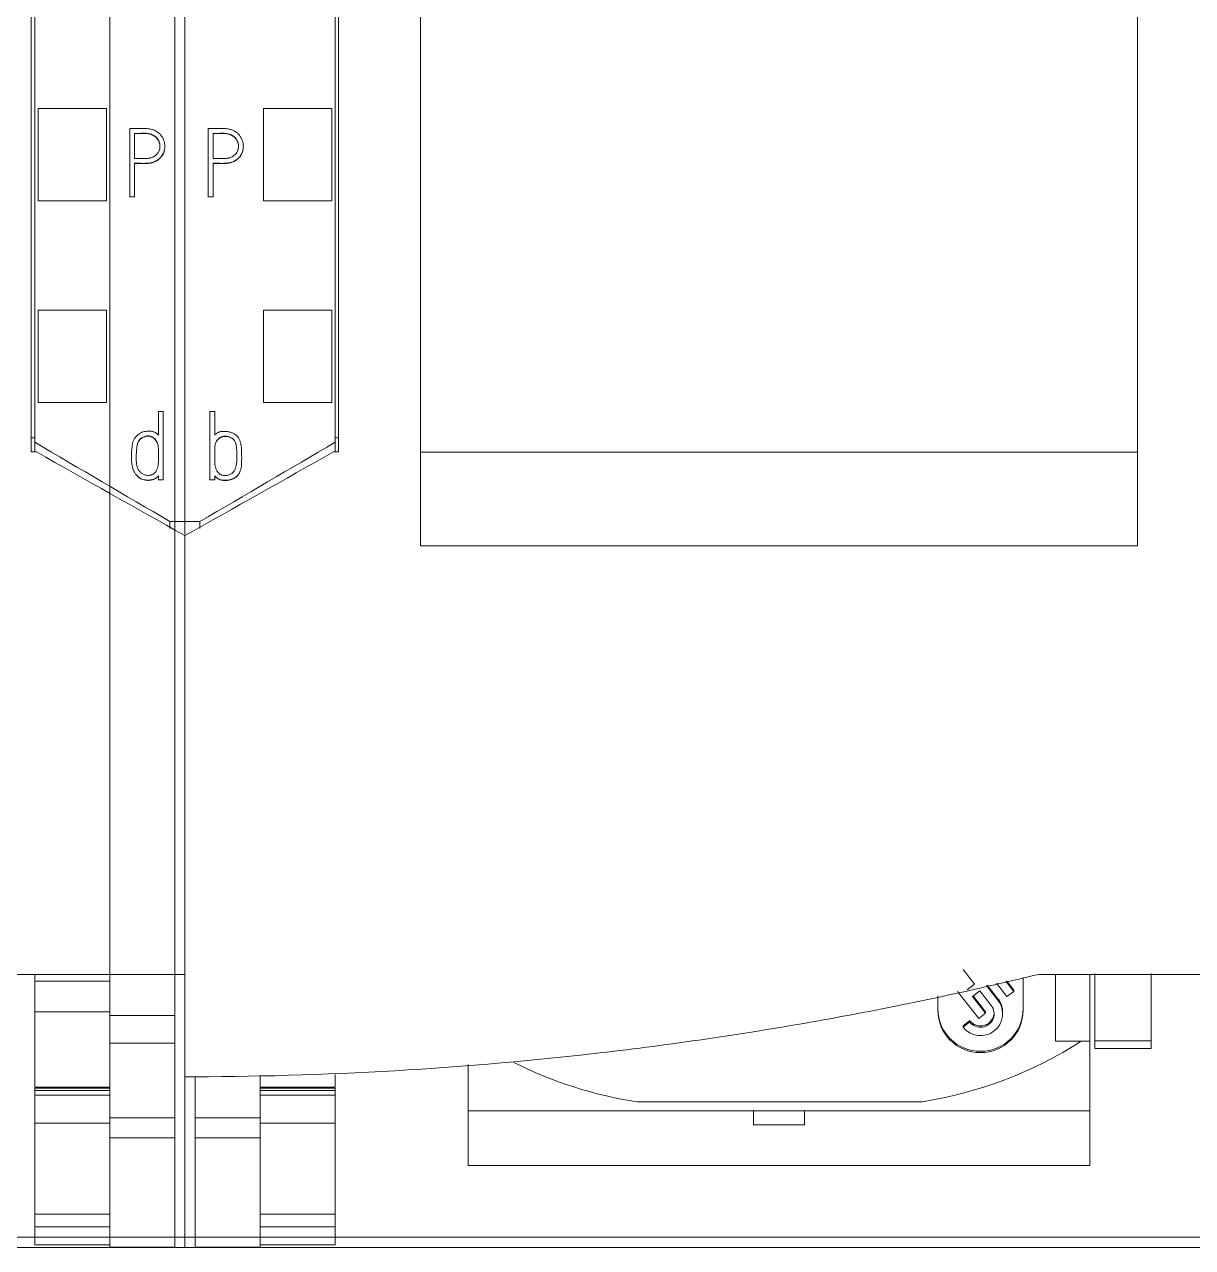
# Model space of a CAD drawing. Header units: millimetres. Extents: x 1359 to 3577, y 1336 to 3557.
# Drawn here: x 2641.27 to 2675.48, y 2906.56 to 2942.38 of the extents above; entities that cross this region are included whole.
import ezdxf

# ---------------------------------------------------------------- set-up
doc = ezdxf.new("R2010")
doc.units = ezdxf.units.MM
doc.layers.add('000-PI-Oprema', color=30, linetype='Continuous', lineweight=5)
doc.layers.add('002-PI-Kabelska kanalica', color=150, linetype='Continuous')

msp = doc.modelspace()

# ---------------------------------------------------------------- linework, layer by layer
at = {"layer": '000-PI-Oprema', "color": 0, "linetype": 'ByBlock', "lineweight": 0}
for p, q in [((2645.971, 3041.237), (2645.971, 2927.819)), ((2645.971, 3041.237), (2645.971, 2927.819)), ((2641.571, 2930.141), (2641.571, 3038.956)), ((2650.371, 3038.956), (2650.371, 2930.141)), ((2643.771, 2974.306), (2643.771, 2910.351)), ((2645.671, 2974.306), (2645.671, 2910.351)), ((2641.671, 2937.211), (2641.671, 2939.912)), ((2641.671, 2939.912), (2643.671, 2939.912)), ((2643.671, 2937.211), (2643.671, 2939.912)), ((2648.271, 2937.211), (2648.271, 2939.912)), ((2650.271, 2939.912), (2648.271, 2939.912)), ((2650.271, 2937.211), (2650.271, 2939.912)), ((2644.356, 2939.329), (2644.356, 2937.327)), ((2644.497, 2938.451), (2644.497, 2939.187)), ((2646.656, 2939.329), (2646.656, 2937.327)), ((2646.797, 2938.451), (2646.797, 2939.187)), ((2645.382, 2938.8), (2645.382, 2938.807)), ((2647.682, 2938.8), (2647.682, 2938.807)), ((2644.497, 2937.327), (2644.497, 2938.31)), ((2646.797, 2937.327), (2646.797, 2938.31)), ((2644.356, 2937.327), (2644.497, 2937.327)), ((2644.356, 2937.327), (2644.356, 2937.321)), ((2644.497, 2937.327), (2644.497, 2937.321)), ((2646.656, 2937.327), (2646.797, 2937.327)), ((2646.656, 2937.327), (2646.656, 2937.321)), ((2646.797, 2937.327), (2646.797, 2937.321)), ((2641.671, 2937.206), (2641.671, 2937.211)), ((2641.671, 2937.211), (2643.671, 2937.211)), ((2641.671, 2937.206), (2643.671, 2937.206)), ((2643.671, 2937.206), (2643.671, 2937.211)), ((2648.271, 2937.206), (2648.271, 2937.211)), ((2650.271, 2937.211), (2648.271, 2937.211)), ((2650.271, 2937.206), (2648.271, 2937.206)), ((2650.271, 2937.206), (2650.271, 2937.211)), ((2641.671, 2931.309), (2641.671, 2934.01)), ((2641.671, 2934.01), (2643.671, 2934.01)), ((2643.671, 2931.309), (2643.671, 2934.01)), ((2648.271, 2931.309), (2648.271, 2934.01)), ((2650.271, 2934.01), (2648.271, 2934.01)), ((2650.271, 2931.309), (2650.271, 2934.01)), ((2641.671, 2931.306), (2641.671, 2931.309)), ((2641.671, 2931.309), (2643.671, 2931.309)), ((2641.671, 2931.306), (2643.671, 2931.306)), ((2643.671, 2931.306), (2643.671, 2931.309)), ((2648.271, 2931.306), (2648.271, 2931.309)), ((2650.271, 2931.309), (2648.271, 2931.309)), ((2650.271, 2931.306), (2648.271, 2931.306)), ((2650.271, 2931.306), (2650.271, 2931.309)), ((2645.193, 2931.042), (2645.193, 2930.35)), ((2645.335, 2931.042), (2645.193, 2931.042)), ((2645.335, 2929.042), (2645.335, 2931.042)), ((2646.704, 2929.042), (2646.704, 2931.042)), ((2646.704, 2931.042), (2646.843, 2931.042)), ((2646.843, 2931.042), (2646.843, 2930.348)), ((2641.471, 2930.27), (2641.571, 2930.27)), ((2641.571, 2929.856), (2641.571, 2930.141)), ((2650.471, 2930.27), (2650.371, 2930.27)), ((2650.371, 2930.141), (2650.371, 2929.856)), ((2641.471, 2929.856), (2641.621, 2929.856)), ((2644.403, 2929.719), (2644.403, 2929.709)), ((2650.321, 2929.856), (2650.471, 2929.856)), ((2673.871, 2929.852), (2652.871, 2929.852)), ((2647.633, 2929.667), (2647.633, 2929.673)), ((2645.193, 2929.161), (2645.193, 2929.042)), ((2645.193, 2929.042), (2645.335, 2929.042)), ((2646.843, 2929.042), (2646.704, 2929.042)), ((2646.843, 2929.161), (2646.843, 2929.042)), ((2645.531, 2927.819), (2645.531, 2927.616)), ((2645.971, 2927.819), (2645.531, 2927.819)), ((2645.971, 2927.819), (2645.971, 2927.442)), ((2645.971, 2927.819), (2645.971, 2927.449)), ((2646.411, 2927.819), (2645.971, 2927.819)), ((2646.411, 2927.616), (2646.411, 2927.819)), ((2673.871, 2927.106), (2652.871, 2927.106)), ((2668.76, 2914.697), (2669.096, 2914.27)), ((2636.171, 2914.556), (2645.971, 2914.556)), ((2641.571, 2914.356), (2641.571, 2914.556)), ((2641.571, 2913.458), (2641.571, 2914.356)), ((2641.571, 2914.356), (2643.771, 2914.356)), ((2643.771, 2913.355), (2643.771, 2914.556)), ((2645.671, 2913.355), (2645.671, 2914.556)), ((2645.971, 2914.476), (2645.971, 2906.556)), ((2670.244, 2914.059), (2670.013, 2914.353)), ((2670.244, 2914.098), (2670.039, 2914.358)), ((2670.521, 2913.505), (2670.521, 2914.461)), ((2670.971, 2914.556), (2680.771, 2914.556)), ((2671.471, 2914.556), (2671.471, 2912.596)), ((2672.471, 2912.596), (2672.471, 2914.556)), ((2668.602, 2914.053), (2669.222, 2913.267)), ((2669.096, 2914.27), (2668.88, 2914.103)), ((2669.034, 2913.908), (2669.25, 2914.075)), ((2669.25, 2914.075), (2669.586, 2913.649)), ((2669.783, 2913.801), (2669.447, 2914.228)), ((2669.783, 2913.84), (2669.466, 2914.242)), ((2669.741, 2914.295), (2670.047, 2913.906)), ((2670.047, 2913.906), (2670.244, 2914.059)), ((2670.244, 2914.098), (2670.244, 2914.059)), ((2668.021, 2913.93), (2668.021, 2913.505)), ((2669.419, 2913.419), (2669.034, 2913.908)), ((2669.419, 2913.459), (2669.053, 2913.923)), ((2669.783, 2913.84), (2669.783, 2913.801)), ((2641.571, 2911.257), (2641.571, 2913.458)), ((2641.571, 2913.458), (2643.771, 2913.458)), ((2643.771, 2912.539), (2643.771, 2913.355)), ((2643.771, 2913.355), (2645.671, 2913.355)), ((2645.671, 2912.539), (2645.671, 2913.355)), ((2669.222, 2913.267), (2669.419, 2913.419)), ((2669.419, 2913.459), (2669.419, 2913.419)), ((2669.92, 2913.405), (2669.92, 2913.444)), ((2668.957, 2913.201), (2668.76, 2913.048)), ((2668.957, 2913.162), (2668.76, 2913.009)), ((2668.76, 2913.048), (2668.76, 2913.009)), ((2668.957, 2913.201), (2668.957, 2913.162)), ((2643.771, 2912.539), (2645.671, 2912.539)), ((2671.471, 2912.596), (2671.471, 2912.596)), ((2671.471, 2912.596), (2672.22, 2912.596)), ((2671.471, 2912.596), (2672.471, 2912.596)), ((2672.22, 2912.596), (2672.471, 2912.596)), ((2672.471, 2910.556), (2672.471, 2912.596)), ((2672.471, 2912.596), (2672.471, 2912.596)), ((2672.621, 2912.389), (2672.621, 2912.607)), ((2672.621, 2912.607), (2674.271, 2912.607)), ((2674.271, 2912.389), (2674.271, 2912.607)), ((2672.621, 2912.389), (2674.271, 2912.389)), ((2654.271, 2910.556), (2654.271, 2911.921)), ((2646.272, 2911.557), (2645.971, 2911.557)), ((2645.971, 2911.475), (2645.971, 2906.556)), ((2646.271, 2911.545), (2646.271, 2910.351)), ((2648.171, 2911.605), (2648.171, 2910.351)), ((2650.371, 2911.257), (2650.371, 2911.622)), ((2641.571, 2911.257), (2643.771, 2911.257)), ((2641.571, 2911.221), (2641.571, 2911.228)), ((2643.771, 2911.228), (2641.571, 2911.228)), ((2641.571, 2911.156), (2641.571, 2911.221)), ((2641.571, 2911.221), (2643.771, 2911.221)), ((2641.571, 2911.156), (2641.571, 2911.019)), ((2641.571, 2911.156), (2643.771, 2911.156)), ((2648.171, 2911.257), (2650.371, 2911.257)), ((2650.371, 2911.228), (2648.171, 2911.228)), ((2650.371, 2911.221), (2648.171, 2911.221)), ((2650.371, 2911.156), (2648.171, 2911.156)), ((2650.371, 2911.221), (2650.371, 2911.228)), ((2650.371, 2911.156), (2650.371, 2911.221)), ((2650.371, 2911.156), (2650.371, 2911.019)), ((2641.571, 2911.019), (2641.571, 2910.195)), ((2641.571, 2911.019), (2643.771, 2911.019)), ((2650.371, 2911.019), (2648.171, 2911.019)), ((2650.371, 2911.019), (2650.371, 2910.195)), ((2659.215, 2910.824), (2667.57, 2910.824)), ((2654.271, 2908.956), (2654.271, 2910.556)), ((2654.271, 2910.556), (2672.471, 2910.556)), ((2662.621, 2910.556), (2662.621, 2910.152)), ((2664.121, 2910.556), (2664.121, 2910.152)), ((2672.471, 2908.956), (2672.471, 2910.556)), ((2641.571, 2910.195), (2641.571, 2907.53)), ((2641.571, 2910.195), (2643.771, 2910.195)), ((2643.771, 2909.765), (2643.771, 2910.351)), ((2643.771, 2910.351), (2645.671, 2910.351)), ((2645.671, 2909.765), (2645.671, 2910.351)), ((2646.271, 2909.765), (2646.271, 2910.351)), ((2648.171, 2910.351), (2646.271, 2910.351)), ((2648.171, 2909.765), (2648.171, 2910.351)), ((2650.371, 2910.195), (2648.171, 2910.195)), ((2650.371, 2910.195), (2650.371, 2907.53)), ((2662.621, 2910.152), (2664.121, 2910.152)), ((2643.771, 2909.765), (2645.671, 2909.765)), ((2648.171, 2909.765), (2646.271, 2909.765)), ((2654.271, 2908.956), (2672.471, 2908.956)), ((2641.571, 2907.53), (2641.571, 2907.163)), ((2641.571, 2907.53), (2643.771, 2907.53)), ((2650.371, 2907.53), (2648.171, 2907.53)), ((2650.371, 2907.53), (2650.371, 2907.163)), ((2641.571, 2907.163), (2641.571, 2906.632)), ((2641.571, 2907.163), (2643.771, 2907.163)), ((2643.771, 2907.163), (2643.771, 2906.632)), ((2648.171, 2907.163), (2648.171, 2906.632)), ((2650.371, 2907.163), (2648.171, 2907.163)), ((2650.371, 2907.163), (2650.371, 2906.632)), ((2641.571, 2906.556), (2610.312, 2906.556)), ((2641.571, 2906.632), (2641.571, 2906.632)), ((2641.571, 2906.632), (2643.771, 2906.632)), ((2641.571, 2906.632), (2643.771, 2906.632)), ((2643.771, 2906.568), (2645.671, 2906.568)), ((2643.771, 2906.568), (2645.671, 2906.568)), ((2645.971, 2906.556), (2644.372, 2906.556)), ((2676.371, 2906.556), (2645.112, 2906.556)), ((2647.913, 2906.556), (2645.971, 2906.556)), ((2646.271, 2906.568), (2648.171, 2906.568)), ((2648.171, 2906.568), (2646.271, 2906.568)), ((2648.171, 2906.632), (2650.371, 2906.632)), ((2650.371, 2906.632), (2648.171, 2906.632)), ((2650.371, 2906.632), (2650.371, 2906.632))]:
    msp.add_line(p, q, dxfattribs=at)
for centre, major_axis, start_param, end_param in [((2669.271, 2913.405), (0.649, 0), 3.804818, 6.94641), ((2669.271, 2913.405), (-0.399, 0), 0.663225, 3.804818), ((2669.271, 2913.444), (0.649, 0), 6.283142, 6.94641), ((2669.271, 2913.544), (1.25, 0), 3.141593, 6.283185), ((2669.271, 2913.505), (1.25, 0), 3.141593, 6.283185), ((2669.271, 2913.444), (-0.399, 0), 0.663225, 3.092069), ((2665.633, 2922.701), (12.135, 0), 4.872685, 5.28613), ((2661.038, 2922.56), (11.977, 0), 4.241192, 4.559632)]:
    msp.add_ellipse(centre, major_axis=major_axis, ratio=0.991445, start_param=start_param, end_param=end_param, dxfattribs=at)
for points, knots in [([(2641.471, 2929.856), (2641.471, 2933.196), (2641.471, 2941.161), (2641.471, 2953.801), (2641.471, 2969.287), (2641.471, 2983.582), (2641.471, 2997.792), (2641.471, 3012.358), (2641.471, 3026.528), (2641.471, 3036.098), (2641.471, 3039.142)], [0, 0, 0, 0, 0.091483, 0.21812, 0.346206, 0.515858, 0.610111, 0.736264, 0.916066, 1, 1, 1, 1]), ([(2650.471, 3039.142), (2650.471, 3036.098), (2650.471, 3026.528), (2650.471, 3012.358), (2650.471, 2997.792), (2650.471, 2983.582), (2650.471, 2969.287), (2650.471, 2953.801), (2650.471, 2941.161), (2650.471, 2933.196), (2650.471, 2929.856)], [0, 0, 0, 0, 0.083934, 0.263736, 0.389889, 0.484142, 0.653794, 0.78188, 0.908517, 1, 1, 1, 1]), ([(2652.871, 3036.077), (2652.871, 3034.053), (2652.871, 3025.504), (2652.871, 3012.358), (2652.871, 2997.792), (2652.871, 2983.582), (2652.871, 2969.287), (2652.871, 2953.801), (2652.871, 2941.043), (2652.871, 2932.161), (2652.871, 2927.904), (2652.871, 2927.106)], [0, 0, 0, 0, 0.055935, 0.236292, 0.362833, 0.457376, 0.627551, 0.756032, 0.883059, 0.978086, 1, 1, 1, 1]), ([(2673.871, 3036.077), (2673.871, 3034.053), (2673.871, 3025.504), (2673.871, 3012.358), (2673.871, 2997.792), (2673.871, 2983.582), (2673.871, 2969.287), (2673.871, 2953.801), (2673.871, 2941.043), (2673.871, 2932.161), (2673.871, 2927.904), (2673.871, 2927.106)], [0, 0, 0, 0, 0.055935, 0.236292, 0.362833, 0.457376, 0.627551, 0.756032, 0.883059, 0.978086, 1, 1, 1, 1]), ([(2644.497, 2938.31), (2644.549, 2938.31), (2644.6, 2938.31), (2644.704, 2938.309), (2644.755, 2938.308), (2644.833, 2938.31), (2644.859, 2938.311), (2644.897, 2938.315), (2644.91, 2938.316), (2644.936, 2938.319), (2644.949, 2938.321), (2644.987, 2938.328), (2645.012, 2938.334), (2645.061, 2938.35), (2645.085, 2938.36), (2645.12, 2938.377), (2645.132, 2938.384), (2645.154, 2938.397), (2645.165, 2938.404), (2645.196, 2938.426), (2645.216, 2938.442), (2645.245, 2938.469), (2645.254, 2938.478), (2645.271, 2938.498), (2645.279, 2938.508), (2645.303, 2938.538), (2645.316, 2938.56), (2645.334, 2938.594), (2645.34, 2938.606), (2645.35, 2938.63), (2645.354, 2938.642), (2645.366, 2938.679), (2645.372, 2938.705), (2645.378, 2938.743), (2645.38, 2938.756), (2645.381, 2938.782), (2645.382, 2938.795), (2645.382, 2938.834), (2645.38, 2938.859), (2645.374, 2938.898), (2645.372, 2938.91), (2645.366, 2938.936), (2645.362, 2938.948), (2645.351, 2938.986), (2645.341, 2939.01), (2645.325, 2939.044), (2645.319, 2939.056), (2645.306, 2939.078), (2645.299, 2939.089), (2645.276, 2939.121), (2645.26, 2939.141), (2645.224, 2939.179), (2645.205, 2939.196), (2645.174, 2939.22), (2645.164, 2939.227), (2645.142, 2939.242), (2645.131, 2939.248), (2645.097, 2939.267), (2645.074, 2939.278), (2645.037, 2939.291), (2645.025, 2939.295), (2645, 2939.302), (2644.987, 2939.306), (2644.924, 2939.32), (2644.873, 2939.326), (2644.796, 2939.33), (2644.77, 2939.33), (2644.718, 2939.331), (2644.666, 2939.33), (2644.615, 2939.329), (2644.563, 2939.328), (2644.485, 2939.328), (2644.407, 2939.329), (2644.356, 2939.329)], [0, 0, 0, 0, 0.0625, 0.0625, 0.125, 0.125, 0.15625, 0.15625, 0.171875, 0.171875, 0.1875, 0.1875, 0.21875, 0.21875, 0.25, 0.25, 0.265625, 0.265625, 0.28125, 0.28125, 0.3125, 0.3125, 0.328125, 0.328125, 0.34375, 0.34375, 0.375, 0.375, 0.390625, 0.390625, 0.40625, 0.40625, 0.4375, 0.4375, 0.453125, 0.453125, 0.46875, 0.46875, 0.5, 0.5, 0.515625, 0.515625, 0.53125, 0.53125, 0.5625, 0.5625, 0.578125, 0.578125, 0.59375, 0.59375, 0.625, 0.625, 0.65625, 0.65625, 0.671875, 0.671875, 0.6875, 0.6875, 0.71875, 0.71875, 0.734375, 0.734375, 0.75, 0.75, 0.8125, 0.8125, 0.84375, 0.84375, 0.875, 0.90625, 0.90625, 0.9375, 1, 1, 1, 1]), ([(2644.497, 2939.187), (2644.536, 2939.188), (2644.574, 2939.187), (2644.633, 2939.187), (2644.652, 2939.187), (2644.691, 2939.188), (2644.71, 2939.188), (2644.768, 2939.19), (2644.807, 2939.19), (2644.865, 2939.186), (2644.884, 2939.184), (2644.922, 2939.178), (2644.942, 2939.173), (2644.97, 2939.165), (2644.98, 2939.162), (2644.998, 2939.155), (2645.008, 2939.151), (2645.035, 2939.138), (2645.052, 2939.129), (2645.077, 2939.113), (2645.085, 2939.107), (2645.101, 2939.095), (2645.109, 2939.089), (2645.131, 2939.069), (2645.145, 2939.055), (2645.164, 2939.032), (2645.17, 2939.024), (2645.181, 2939.008), (2645.187, 2938.999), (2645.202, 2938.973), (2645.21, 2938.955), (2645.22, 2938.928), (2645.223, 2938.918), (2645.229, 2938.899), (2645.231, 2938.889), (2645.237, 2938.86), (2645.239, 2938.84), (2645.241, 2938.81), (2645.241, 2938.801), (2645.24, 2938.781), (2645.239, 2938.771), (2645.235, 2938.741), (2645.231, 2938.722), (2645.222, 2938.693), (2645.218, 2938.684), (2645.211, 2938.666), (2645.206, 2938.657), (2645.192, 2938.63), (2645.182, 2938.613), (2645.163, 2938.59), (2645.157, 2938.582), (2645.143, 2938.568), (2645.136, 2938.561), (2645.114, 2938.541), (2645.098, 2938.529), (2645.073, 2938.513), (2645.064, 2938.508), (2645.046, 2938.499), (2645.037, 2938.494), (2645.01, 2938.482), (2644.991, 2938.476), (2644.962, 2938.468), (2644.953, 2938.466), (2644.933, 2938.462), (2644.923, 2938.46), (2644.894, 2938.456), (2644.874, 2938.454), (2644.834, 2938.452), (2644.814, 2938.451), (2644.775, 2938.451), (2644.735, 2938.451), (2644.695, 2938.451), (2644.656, 2938.451), (2644.636, 2938.451), (2644.576, 2938.452), (2644.537, 2938.451), (2644.497, 2938.451)], [0, 0, 0, 0, 0.0625, 0.0625, 0.09375, 0.09375, 0.125, 0.125, 0.1875, 0.1875, 0.21875, 0.21875, 0.25, 0.25, 0.265625, 0.265625, 0.28125, 0.28125, 0.3125, 0.3125, 0.328125, 0.328125, 0.34375, 0.34375, 0.375, 0.375, 0.390625, 0.390625, 0.40625, 0.40625, 0.4375, 0.4375, 0.453125, 0.453125, 0.46875, 0.46875, 0.5, 0.5, 0.515625, 0.515625, 0.53125, 0.53125, 0.5625, 0.5625, 0.578125, 0.578125, 0.59375, 0.59375, 0.625, 0.625, 0.640625, 0.640625, 0.65625, 0.65625, 0.6875, 0.6875, 0.703125, 0.703125, 0.71875, 0.71875, 0.75, 0.75, 0.765625, 0.765625, 0.78125, 0.78125, 0.8125, 0.8125, 0.84375, 0.84375, 0.875, 0.90625, 0.90625, 0.9375, 0.9375, 1, 1, 1, 1]), ([(2645.24, 2938.801), (2645.24, 2938.804), (2645.24, 2938.807), (2645.24, 2938.82), (2645.239, 2938.83), (2645.237, 2938.849), (2645.236, 2938.859), (2645.23, 2938.888), (2645.225, 2938.907), (2645.215, 2938.936), (2645.211, 2938.945), (2645.203, 2938.963), (2645.19, 2938.989), (2645.174, 2939.014), (2645.155, 2939.037), (2645.148, 2939.045), (2645.135, 2939.059), (2645.128, 2939.066), (2645.105, 2939.086), (2645.09, 2939.098), (2645.065, 2939.114), (2645.056, 2939.12), (2645.039, 2939.129), (2645.03, 2939.134), (2645.003, 2939.147), (2644.985, 2939.154), (2644.947, 2939.166), (2644.928, 2939.17), (2644.889, 2939.177), (2644.869, 2939.18), (2644.81, 2939.184), (2644.771, 2939.183), (2644.712, 2939.182), (2644.693, 2939.181), (2644.654, 2939.181), (2644.634, 2939.181), (2644.575, 2939.181), (2644.536, 2939.181), (2644.497, 2939.181)], [0, 0, 0, 0, 0.009533, 0.009533, 0.040485, 0.040485, 0.071437, 0.071437, 0.133342, 0.133342, 0.164294, 0.164294, 0.195246, 0.25715, 0.25715, 0.288102, 0.288102, 0.319054, 0.319054, 0.380958, 0.380958, 0.41191, 0.41191, 0.442862, 0.442862, 0.504767, 0.504767, 0.566671, 0.566671, 0.628575, 0.628575, 0.752383, 0.752383, 0.814287, 0.814287, 0.876192, 0.876192, 1, 1, 1, 1]), ([(2646.797, 2938.31), (2646.849, 2938.31), (2646.9, 2938.31), (2647.004, 2938.309), (2647.055, 2938.308), (2647.133, 2938.31), (2647.159, 2938.311), (2647.197, 2938.315), (2647.21, 2938.316), (2647.236, 2938.319), (2647.249, 2938.321), (2647.287, 2938.328), (2647.312, 2938.334), (2647.361, 2938.35), (2647.385, 2938.36), (2647.42, 2938.377), (2647.432, 2938.384), (2647.454, 2938.397), (2647.465, 2938.404), (2647.496, 2938.426), (2647.516, 2938.442), (2647.545, 2938.469), (2647.554, 2938.478), (2647.571, 2938.498), (2647.579, 2938.508), (2647.603, 2938.538), (2647.616, 2938.56), (2647.634, 2938.594), (2647.64, 2938.606), (2647.65, 2938.63), (2647.654, 2938.642), (2647.666, 2938.679), (2647.672, 2938.705), (2647.678, 2938.743), (2647.68, 2938.756), (2647.681, 2938.782), (2647.682, 2938.795), (2647.682, 2938.834), (2647.68, 2938.859), (2647.674, 2938.898), (2647.672, 2938.91), (2647.666, 2938.936), (2647.662, 2938.948), (2647.651, 2938.986), (2647.641, 2939.01), (2647.625, 2939.044), (2647.619, 2939.056), (2647.606, 2939.078), (2647.599, 2939.089), (2647.576, 2939.121), (2647.56, 2939.141), (2647.524, 2939.179), (2647.505, 2939.196), (2647.474, 2939.22), (2647.464, 2939.227), (2647.442, 2939.242), (2647.431, 2939.248), (2647.397, 2939.267), (2647.374, 2939.278), (2647.337, 2939.291), (2647.325, 2939.295), (2647.3, 2939.302), (2647.287, 2939.306), (2647.224, 2939.32), (2647.173, 2939.326), (2647.096, 2939.33), (2647.07, 2939.33), (2647.018, 2939.331), (2646.966, 2939.33), (2646.915, 2939.329), (2646.863, 2939.328), (2646.785, 2939.328), (2646.707, 2939.329), (2646.656, 2939.329)], [0, 0, 0, 0, 0.0625, 0.0625, 0.125, 0.125, 0.15625, 0.15625, 0.171875, 0.171875, 0.1875, 0.1875, 0.21875, 0.21875, 0.25, 0.25, 0.265625, 0.265625, 0.28125, 0.28125, 0.3125, 0.3125, 0.328125, 0.328125, 0.34375, 0.34375, 0.375, 0.375, 0.390625, 0.390625, 0.40625, 0.40625, 0.4375, 0.4375, 0.453125, 0.453125, 0.46875, 0.46875, 0.5, 0.5, 0.515625, 0.515625, 0.53125, 0.53125, 0.5625, 0.5625, 0.578125, 0.578125, 0.59375, 0.59375, 0.625, 0.625, 0.65625, 0.65625, 0.671875, 0.671875, 0.6875, 0.6875, 0.71875, 0.71875, 0.734375, 0.734375, 0.75, 0.75, 0.8125, 0.8125, 0.84375, 0.84375, 0.875, 0.90625, 0.90625, 0.9375, 1, 1, 1, 1]), ([(2646.797, 2939.187), (2646.836, 2939.188), (2646.874, 2939.187), (2646.933, 2939.187), (2646.952, 2939.187), (2646.991, 2939.188), (2647.01, 2939.188), (2647.068, 2939.19), (2647.107, 2939.19), (2647.165, 2939.186), (2647.184, 2939.184), (2647.222, 2939.178), (2647.242, 2939.173), (2647.27, 2939.165), (2647.28, 2939.162), (2647.298, 2939.155), (2647.308, 2939.151), (2647.335, 2939.138), (2647.352, 2939.129), (2647.377, 2939.113), (2647.385, 2939.107), (2647.401, 2939.095), (2647.409, 2939.089), (2647.431, 2939.069), (2647.445, 2939.055), (2647.464, 2939.032), (2647.47, 2939.024), (2647.481, 2939.008), (2647.487, 2938.999), (2647.502, 2938.973), (2647.51, 2938.955), (2647.52, 2938.928), (2647.523, 2938.918), (2647.529, 2938.899), (2647.531, 2938.889), (2647.537, 2938.86), (2647.539, 2938.84), (2647.541, 2938.81), (2647.541, 2938.801), (2647.54, 2938.781), (2647.539, 2938.771), (2647.535, 2938.741), (2647.531, 2938.722), (2647.522, 2938.693), (2647.518, 2938.684), (2647.511, 2938.666), (2647.506, 2938.657), (2647.492, 2938.63), (2647.482, 2938.613), (2647.463, 2938.59), (2647.457, 2938.582), (2647.443, 2938.568), (2647.436, 2938.561), (2647.414, 2938.541), (2647.398, 2938.529), (2647.373, 2938.513), (2647.364, 2938.508), (2647.346, 2938.499), (2647.337, 2938.494), (2647.31, 2938.482), (2647.291, 2938.476), (2647.262, 2938.468), (2647.253, 2938.466), (2647.233, 2938.462), (2647.223, 2938.46), (2647.194, 2938.456), (2647.174, 2938.454), (2647.134, 2938.452), (2647.114, 2938.451), (2647.075, 2938.451), (2647.035, 2938.451), (2646.995, 2938.451), (2646.956, 2938.451), (2646.936, 2938.451), (2646.876, 2938.452), (2646.837, 2938.451), (2646.797, 2938.451)], [0, 0, 0, 0, 0.0625, 0.0625, 0.09375, 0.09375, 0.125, 0.125, 0.1875, 0.1875, 0.21875, 0.21875, 0.25, 0.25, 0.265625, 0.265625, 0.28125, 0.28125, 0.3125, 0.3125, 0.328125, 0.328125, 0.34375, 0.34375, 0.375, 0.375, 0.390625, 0.390625, 0.40625, 0.40625, 0.4375, 0.4375, 0.453125, 0.453125, 0.46875, 0.46875, 0.5, 0.5, 0.515625, 0.515625, 0.53125, 0.53125, 0.5625, 0.5625, 0.578125, 0.578125, 0.59375, 0.59375, 0.625, 0.625, 0.640625, 0.640625, 0.65625, 0.65625, 0.6875, 0.6875, 0.703125, 0.703125, 0.71875, 0.71875, 0.75, 0.75, 0.765625, 0.765625, 0.78125, 0.78125, 0.8125, 0.8125, 0.84375, 0.84375, 0.875, 0.90625, 0.90625, 0.9375, 0.9375, 1, 1, 1, 1]), ([(2647.54, 2938.801), (2647.54, 2938.804), (2647.54, 2938.807), (2647.54, 2938.82), (2647.539, 2938.83), (2647.537, 2938.849), (2647.536, 2938.859), (2647.53, 2938.888), (2647.525, 2938.907), (2647.515, 2938.936), (2647.511, 2938.945), (2647.503, 2938.963), (2647.49, 2938.989), (2647.474, 2939.014), (2647.455, 2939.037), (2647.448, 2939.045), (2647.435, 2939.059), (2647.428, 2939.066), (2647.405, 2939.086), (2647.39, 2939.098), (2647.365, 2939.114), (2647.356, 2939.12), (2647.339, 2939.129), (2647.33, 2939.134), (2647.303, 2939.147), (2647.285, 2939.154), (2647.247, 2939.166), (2647.228, 2939.17), (2647.189, 2939.177), (2647.169, 2939.18), (2647.11, 2939.184), (2647.071, 2939.183), (2647.012, 2939.182), (2646.993, 2939.181), (2646.954, 2939.181), (2646.934, 2939.181), (2646.875, 2939.181), (2646.836, 2939.181), (2646.797, 2939.181)], [0, 0, 0, 0, 0.009533, 0.009533, 0.040485, 0.040485, 0.071437, 0.071437, 0.133342, 0.133342, 0.164294, 0.164294, 0.195246, 0.25715, 0.25715, 0.288102, 0.288102, 0.319054, 0.319054, 0.380958, 0.380958, 0.41191, 0.41191, 0.442862, 0.442862, 0.504767, 0.504767, 0.566671, 0.566671, 0.628575, 0.628575, 0.752383, 0.752383, 0.814287, 0.814287, 0.876192, 0.876192, 1, 1, 1, 1]), ([(2645.382, 2938.801), (2645.382, 2938.776), (2645.38, 2938.751), (2645.374, 2938.713), (2645.372, 2938.7), (2645.366, 2938.675), (2645.363, 2938.662), (2645.351, 2938.625), (2645.341, 2938.601), (2645.317, 2938.556), (2645.304, 2938.534), (2645.28, 2938.502), (2645.272, 2938.492), (2645.255, 2938.473), (2645.246, 2938.464), (2645.218, 2938.437), (2645.198, 2938.42), (2645.165, 2938.398), (2645.154, 2938.391), (2645.132, 2938.378), (2645.121, 2938.372), (2645.086, 2938.354), (2645.062, 2938.344), (2645.025, 2938.332), (2645.013, 2938.329), (2644.987, 2938.322), (2644.975, 2938.32), (2644.911, 2938.308), (2644.86, 2938.305), (2644.756, 2938.302), (2644.704, 2938.303), (2644.601, 2938.304), (2644.549, 2938.304), (2644.497, 2938.304)], [0, 0, 0, 0, 0.065202, 0.065202, 0.098588, 0.098588, 0.131973, 0.131973, 0.198745, 0.198745, 0.265516, 0.265516, 0.298902, 0.298902, 0.332287, 0.332287, 0.399059, 0.399059, 0.432444, 0.432444, 0.46583, 0.46583, 0.532601, 0.532601, 0.565987, 0.565987, 0.599372, 0.599372, 0.732915, 0.732915, 0.866457, 0.866457, 1, 1, 1, 1]), ([(2647.682, 2938.801), (2647.682, 2938.776), (2647.68, 2938.751), (2647.674, 2938.713), (2647.672, 2938.7), (2647.666, 2938.675), (2647.663, 2938.662), (2647.651, 2938.625), (2647.641, 2938.601), (2647.617, 2938.556), (2647.604, 2938.534), (2647.58, 2938.502), (2647.572, 2938.492), (2647.555, 2938.473), (2647.546, 2938.464), (2647.518, 2938.437), (2647.498, 2938.42), (2647.465, 2938.398), (2647.454, 2938.391), (2647.432, 2938.378), (2647.421, 2938.372), (2647.386, 2938.354), (2647.362, 2938.344), (2647.325, 2938.332), (2647.313, 2938.329), (2647.287, 2938.322), (2647.275, 2938.32), (2647.211, 2938.308), (2647.16, 2938.305), (2647.056, 2938.302), (2647.004, 2938.303), (2646.901, 2938.304), (2646.849, 2938.304), (2646.797, 2938.304)], [0, 0, 0, 0, 0.065202, 0.065202, 0.098588, 0.098588, 0.131973, 0.131973, 0.198745, 0.198745, 0.265516, 0.265516, 0.298902, 0.298902, 0.332287, 0.332287, 0.399059, 0.399059, 0.432444, 0.432444, 0.46583, 0.46583, 0.532601, 0.532601, 0.565987, 0.565987, 0.599372, 0.599372, 0.732915, 0.732915, 0.866457, 0.866457, 1, 1, 1, 1]), ([(2645.193, 2930.35), (2645.175, 2930.371), (2645.155, 2930.391), (2645.127, 2930.411), (2645.122, 2930.415), (2645.11, 2930.422), (2645.104, 2930.426), (2645.085, 2930.435), (2645.072, 2930.44), (2645.046, 2930.448), (2645.032, 2930.452), (2645.005, 2930.457), (2644.991, 2930.459), (2644.964, 2930.463), (2644.95, 2930.465), (2644.923, 2930.467), (2644.909, 2930.467), (2644.868, 2930.467), (2644.841, 2930.464), (2644.799, 2930.457), (2644.786, 2930.454), (2644.759, 2930.447), (2644.746, 2930.443), (2644.72, 2930.434), (2644.707, 2930.429), (2644.682, 2930.418), (2644.669, 2930.411), (2644.645, 2930.397), (2644.633, 2930.39), (2644.611, 2930.374), (2644.589, 2930.357), (2644.569, 2930.338), (2644.549, 2930.318), (2644.54, 2930.308), (2644.522, 2930.286), (2644.514, 2930.275), (2644.498, 2930.252), (2644.491, 2930.24), (2644.477, 2930.216), (2644.471, 2930.204), (2644.46, 2930.178), (2644.454, 2930.165), (2644.441, 2930.126), (2644.435, 2930.099), (2644.429, 2930.058), (2644.427, 2930.045), (2644.424, 2930.017), (2644.422, 2930.004), (2644.42, 2929.976), (2644.418, 2929.963), (2644.415, 2929.936), (2644.413, 2929.922), (2644.41, 2929.895), (2644.409, 2929.881), (2644.407, 2929.854), (2644.406, 2929.84), (2644.404, 2929.812), (2644.404, 2929.799), (2644.403, 2929.771), (2644.403, 2929.757), (2644.403, 2929.716), (2644.403, 2929.689), (2644.404, 2929.634), (2644.406, 2929.607), (2644.411, 2929.552), (2644.414, 2929.525), (2644.423, 2929.471), (2644.429, 2929.444), (2644.449, 2929.363), (2644.467, 2929.311), (2644.507, 2929.238), (2644.521, 2929.215), (2644.555, 2929.172), (2644.574, 2929.152), (2644.605, 2929.125), (2644.616, 2929.116), (2644.639, 2929.1), (2644.651, 2929.093), (2644.675, 2929.08), (2644.687, 2929.074), (2644.712, 2929.063), (2644.725, 2929.058), (2644.765, 2929.045), (2644.792, 2929.04), (2644.846, 2929.032), (2644.874, 2929.031), (2644.916, 2929.031), (2644.929, 2929.032), (2644.957, 2929.034), (2644.97, 2929.036), (2644.997, 2929.042), (2645.011, 2929.045), (2645.037, 2929.052), (2645.051, 2929.056), (2645.076, 2929.066), (2645.089, 2929.072), (2645.112, 2929.086), (2645.124, 2929.094), (2645.145, 2929.111), (2645.156, 2929.121), (2645.175, 2929.14), (2645.184, 2929.151), (2645.193, 2929.161)], [0, 0, 0, 0, 0.03125, 0.03125, 0.039062, 0.039062, 0.046875, 0.046875, 0.0625, 0.0625, 0.078125, 0.078125, 0.09375, 0.09375, 0.109375, 0.109375, 0.125, 0.125, 0.15625, 0.15625, 0.171875, 0.171875, 0.1875, 0.1875, 0.203125, 0.203125, 0.21875, 0.21875, 0.234375, 0.234375, 0.25, 0.265625, 0.265625, 0.28125, 0.28125, 0.296875, 0.296875, 0.3125, 0.3125, 0.328125, 0.328125, 0.34375, 0.34375, 0.375, 0.375, 0.390625, 0.390625, 0.40625, 0.40625, 0.421875, 0.421875, 0.4375, 0.4375, 0.453125, 0.453125, 0.46875, 0.46875, 0.484375, 0.484375, 0.5, 0.5, 0.53125, 0.53125, 0.5625, 0.5625, 0.59375, 0.59375, 0.625, 0.625, 0.6875, 0.6875, 0.71875, 0.71875, 0.75, 0.75, 0.765625, 0.765625, 0.78125, 0.78125, 0.796875, 0.796875, 0.8125, 0.8125, 0.84375, 0.84375, 0.875, 0.875, 0.890625, 0.890625, 0.90625, 0.90625, 0.921875, 0.921875, 0.9375, 0.9375, 0.953125, 0.953125, 0.96875, 0.96875, 0.984375, 0.984375, 1, 1, 1, 1]), ([(2646.843, 2930.348), (2646.862, 2930.368), (2646.882, 2930.387), (2646.916, 2930.411), (2646.928, 2930.418), (2646.947, 2930.428), (2646.953, 2930.431), (2646.966, 2930.436), (2646.973, 2930.439), (2647.006, 2930.449), (2647.033, 2930.454), (2647.075, 2930.458), (2647.089, 2930.458), (2647.117, 2930.459), (2647.13, 2930.459), (2647.172, 2930.458), (2647.2, 2930.456), (2647.241, 2930.45), (2647.255, 2930.448), (2647.282, 2930.442), (2647.296, 2930.439), (2647.336, 2930.427), (2647.362, 2930.417), (2647.399, 2930.398), (2647.411, 2930.391), (2647.435, 2930.376), (2647.446, 2930.367), (2647.479, 2930.342), (2647.499, 2930.322), (2647.525, 2930.289), (2647.533, 2930.278), (2647.548, 2930.254), (2647.561, 2930.23), (2647.573, 2930.204), (2647.583, 2930.178), (2647.588, 2930.165), (2647.601, 2930.125), (2647.608, 2930.098), (2647.618, 2930.044), (2647.622, 2930.016), (2647.627, 2929.96), (2647.629, 2929.933), (2647.631, 2929.877), (2647.631, 2929.849), (2647.632, 2929.793), (2647.632, 2929.765), (2647.633, 2929.681), (2647.633, 2929.625), (2647.631, 2929.541), (2647.63, 2929.514), (2647.626, 2929.458), (2647.623, 2929.43), (2647.616, 2929.389), (2647.613, 2929.375), (2647.606, 2929.348), (2647.602, 2929.334), (2647.589, 2929.294), (2647.578, 2929.268), (2647.558, 2929.231), (2647.551, 2929.219), (2647.535, 2929.196), (2647.526, 2929.185), (2647.499, 2929.153), (2647.478, 2929.135), (2647.444, 2929.109), (2647.432, 2929.102), (2647.408, 2929.087), (2647.396, 2929.081), (2647.37, 2929.069), (2647.357, 2929.064), (2647.331, 2929.055), (2647.317, 2929.05), (2647.277, 2929.039), (2647.249, 2929.034), (2647.194, 2929.027), (2647.166, 2929.025), (2647.11, 2929.026), (2647.082, 2929.028), (2647.04, 2929.035), (2647.027, 2929.039), (2647, 2929.047), (2646.986, 2929.052), (2646.961, 2929.063), (2646.948, 2929.07), (2646.93, 2929.08), (2646.924, 2929.084), (2646.913, 2929.092), (2646.907, 2929.097), (2646.879, 2929.119), (2646.86, 2929.139), (2646.843, 2929.161)], [0, 0, 0, 0, 0.03125, 0.03125, 0.046875, 0.046875, 0.054688, 0.054688, 0.0625, 0.0625, 0.09375, 0.09375, 0.109375, 0.109375, 0.125, 0.125, 0.15625, 0.15625, 0.171875, 0.171875, 0.1875, 0.1875, 0.21875, 0.21875, 0.234375, 0.234375, 0.25, 0.25, 0.28125, 0.28125, 0.296875, 0.296875, 0.3125, 0.328125, 0.328125, 0.34375, 0.34375, 0.375, 0.375, 0.40625, 0.40625, 0.4375, 0.4375, 0.46875, 0.46875, 0.5, 0.5, 0.5625, 0.5625, 0.59375, 0.59375, 0.625, 0.625, 0.640625, 0.640625, 0.65625, 0.65625, 0.6875, 0.6875, 0.703125, 0.703125, 0.71875, 0.71875, 0.75, 0.75, 0.765625, 0.765625, 0.78125, 0.78125, 0.796875, 0.796875, 0.8125, 0.8125, 0.84375, 0.84375, 0.875, 0.875, 0.90625, 0.90625, 0.921875, 0.921875, 0.9375, 0.9375, 0.953125, 0.953125, 0.960938, 0.960938, 0.96875, 0.96875, 1, 1, 1, 1]), ([(2645.139, 2930.171), (2645.155, 2930.143), (2645.167, 2930.115), (2645.179, 2930.069), (2645.183, 2930.054), (2645.188, 2930.022), (2645.189, 2930.007), (2645.192, 2929.975), (2645.193, 2929.96), (2645.194, 2929.928), (2645.194, 2929.881), (2645.193, 2929.834), (2645.193, 2929.74), (2645.193, 2929.678), (2645.193, 2929.584), (2645.193, 2929.552), (2645.191, 2929.505), (2645.189, 2929.49), (2645.185, 2929.459), (2645.18, 2929.428), (2645.171, 2929.398), (2645.162, 2929.368), (2645.156, 2929.354), (2645.143, 2929.325), (2645.136, 2929.311), (2645.12, 2929.284), (2645.11, 2929.271), (2645.09, 2929.247), (2645.079, 2929.237), (2645.06, 2929.222), (2645.054, 2929.217), (2645.041, 2929.208), (2645.034, 2929.204), (2645.013, 2929.193), (2644.999, 2929.187), (2644.976, 2929.18), (2644.969, 2929.178), (2644.953, 2929.175), (2644.946, 2929.173), (2644.922, 2929.17), (2644.907, 2929.17), (2644.875, 2929.17), (2644.859, 2929.172), (2644.828, 2929.178), (2644.813, 2929.181), (2644.783, 2929.191), (2644.768, 2929.197), (2644.74, 2929.21), (2644.727, 2929.218), (2644.7, 2929.235), (2644.687, 2929.244), (2644.664, 2929.265), (2644.653, 2929.276), (2644.632, 2929.299), (2644.623, 2929.312), (2644.597, 2929.352), (2644.585, 2929.381), (2644.571, 2929.426), (2644.566, 2929.441), (2644.559, 2929.472), (2644.557, 2929.487), (2644.55, 2929.533), (2644.547, 2929.564), (2644.544, 2929.626), (2644.543, 2929.657), (2644.543, 2929.72), (2644.544, 2929.751), (2644.547, 2929.813), (2644.549, 2929.844), (2644.553, 2929.907), (2644.555, 2929.938), (2644.562, 2930), (2644.565, 2930.031), (2644.575, 2930.077), (2644.579, 2930.092), (2644.589, 2930.122), (2644.595, 2930.137), (2644.609, 2930.164), (2644.617, 2930.178), (2644.631, 2930.197), (2644.636, 2930.203), (2644.646, 2930.215), (2644.652, 2930.221), (2644.668, 2930.238), (2644.68, 2930.248), (2644.705, 2930.267), (2644.718, 2930.275), (2644.76, 2930.298), (2644.79, 2930.309), (2644.828, 2930.318), (2644.836, 2930.32), (2644.851, 2930.322), (2644.859, 2930.323), (2644.883, 2930.326), (2644.898, 2930.326), (2644.922, 2930.324), (2644.93, 2930.323), (2644.945, 2930.32), (2644.953, 2930.319), (2644.976, 2930.312), (2644.99, 2930.307), (2645.012, 2930.297), (2645.019, 2930.293), (2645.033, 2930.285), (2645.053, 2930.273), (2645.071, 2930.257), (2645.088, 2930.241), (2645.093, 2930.235), (2645.103, 2930.223), (2645.108, 2930.217), (2645.123, 2930.198), (2645.131, 2930.185), (2645.139, 2930.171)], [0, 0, 0, 0, 0.03125, 0.03125, 0.046875, 0.046875, 0.0625, 0.0625, 0.078125, 0.078125, 0.09375, 0.125, 0.125, 0.1875, 0.1875, 0.21875, 0.21875, 0.234375, 0.234375, 0.25, 0.265625, 0.265625, 0.28125, 0.28125, 0.296875, 0.296875, 0.3125, 0.3125, 0.328125, 0.328125, 0.335938, 0.335938, 0.34375, 0.34375, 0.359375, 0.359375, 0.367188, 0.367188, 0.375, 0.375, 0.390625, 0.390625, 0.40625, 0.40625, 0.421875, 0.421875, 0.4375, 0.4375, 0.453125, 0.453125, 0.46875, 0.46875, 0.484375, 0.484375, 0.5, 0.5, 0.53125, 0.53125, 0.546875, 0.546875, 0.5625, 0.5625, 0.59375, 0.59375, 0.625, 0.625, 0.65625, 0.65625, 0.6875, 0.6875, 0.71875, 0.71875, 0.75, 0.75, 0.765625, 0.765625, 0.78125, 0.78125, 0.796875, 0.796875, 0.804688, 0.804688, 0.8125, 0.8125, 0.828125, 0.828125, 0.84375, 0.84375, 0.875, 0.875, 0.882813, 0.882813, 0.890625, 0.890625, 0.90625, 0.90625, 0.914063, 0.914063, 0.921875, 0.921875, 0.9375, 0.9375, 0.945313, 0.945313, 0.953125, 0.96875, 0.96875, 0.976563, 0.976563, 0.984375, 0.984375, 1, 1, 1, 1]), ([(2645.139, 2930.165), (2645.123, 2930.193), (2645.105, 2930.218), (2645.077, 2930.245), (2645.071, 2930.251), (2645.058, 2930.261), (2645.052, 2930.266), (2645.033, 2930.279), (2645.019, 2930.287), (2644.998, 2930.297), (2644.991, 2930.3), (2644.976, 2930.306), (2644.968, 2930.308), (2644.945, 2930.315), (2644.93, 2930.317), (2644.906, 2930.319), (2644.898, 2930.319), (2644.882, 2930.319), (2644.875, 2930.319), (2644.851, 2930.316), (2644.836, 2930.314), (2644.805, 2930.306), (2644.79, 2930.302), (2644.76, 2930.291), (2644.746, 2930.284), (2644.725, 2930.273), (2644.719, 2930.269), (2644.705, 2930.26), (2644.699, 2930.256), (2644.68, 2930.241), (2644.656, 2930.221), (2644.636, 2930.197), (2644.622, 2930.178), (2644.617, 2930.171), (2644.609, 2930.158), (2644.605, 2930.151), (2644.594, 2930.13), (2644.589, 2930.115), (2644.579, 2930.085), (2644.575, 2930.07), (2644.565, 2930.024), (2644.562, 2929.993), (2644.555, 2929.93), (2644.55, 2929.868), (2644.547, 2929.806), (2644.544, 2929.743), (2644.543, 2929.712), (2644.543, 2929.677), (2644.543, 2929.674), (2644.543, 2929.671)], [0, 0, 0, 0, 0.082662, 0.082662, 0.103327, 0.103327, 0.123993, 0.123993, 0.165323, 0.165323, 0.185989, 0.185989, 0.206654, 0.206654, 0.247985, 0.247985, 0.268651, 0.268651, 0.289316, 0.289316, 0.330647, 0.330647, 0.371978, 0.371978, 0.413309, 0.413309, 0.433974, 0.433974, 0.454639, 0.454639, 0.49597, 0.537301, 0.537301, 0.557967, 0.557967, 0.578632, 0.578632, 0.619963, 0.619963, 0.661294, 0.661294, 0.743955, 0.743955, 0.826617, 0.909279, 0.909279, 0.99194, 0.99194, 1, 1, 1, 1]), ([(2645.194, 2929.881), (2645.194, 2929.885), (2645.194, 2929.904), (2645.194, 2929.923), (2645.193, 2929.955), (2645.192, 2929.97), (2645.188, 2930.017), (2645.184, 2930.048), (2645.171, 2930.093), (2645.166, 2930.108), (2645.157, 2930.13), (2645.154, 2930.137), (2645.147, 2930.151), (2645.143, 2930.158), (2645.139, 2930.165)], [0, 0, 0, 0, 0.036299, 0.196916, 0.196916, 0.357533, 0.357533, 0.678766, 0.678766, 0.839383, 0.839383, 0.919692, 0.919692, 1, 1, 1, 1]), ([(2647.013, 2930.285), (2647.028, 2930.292), (2647.042, 2930.298), (2647.072, 2930.307), (2647.088, 2930.311), (2647.111, 2930.314), (2647.119, 2930.315), (2647.135, 2930.316), (2647.159, 2930.317), (2647.182, 2930.316), (2647.214, 2930.312), (2647.229, 2930.31), (2647.26, 2930.302), (2647.275, 2930.297), (2647.304, 2930.286), (2647.319, 2930.279), (2647.346, 2930.264), (2647.36, 2930.255), (2647.378, 2930.24), (2647.384, 2930.235), (2647.395, 2930.224), (2647.401, 2930.218), (2647.416, 2930.2), (2647.425, 2930.187), (2647.44, 2930.159), (2647.446, 2930.145), (2647.457, 2930.115), (2647.462, 2930.1), (2647.47, 2930.069), (2647.473, 2930.054), (2647.478, 2930.023), (2647.48, 2930.007), (2647.484, 2929.96), (2647.486, 2929.928), (2647.489, 2929.834), (2647.492, 2929.771), (2647.492, 2929.676), (2647.491, 2929.645), (2647.488, 2929.581), (2647.486, 2929.55), (2647.481, 2929.503), (2647.478, 2929.487), (2647.472, 2929.456), (2647.469, 2929.441), (2647.457, 2929.395), (2647.446, 2929.366), (2647.425, 2929.323), (2647.417, 2929.31), (2647.4, 2929.283), (2647.39, 2929.271), (2647.368, 2929.248), (2647.356, 2929.237), (2647.331, 2929.218), (2647.317, 2929.21), (2647.29, 2929.195), (2647.275, 2929.189), (2647.245, 2929.178), (2647.23, 2929.174), (2647.199, 2929.168), (2647.183, 2929.166), (2647.159, 2929.164), (2647.151, 2929.164), (2647.135, 2929.164), (2647.127, 2929.164), (2647.104, 2929.166), (2647.088, 2929.169), (2647.065, 2929.174), (2647.058, 2929.177), (2647.043, 2929.182), (2647.035, 2929.185), (2647.014, 2929.196), (2647.001, 2929.204), (2646.982, 2929.218), (2646.976, 2929.223), (2646.964, 2929.234), (2646.958, 2929.24), (2646.942, 2929.257), (2646.932, 2929.269), (2646.914, 2929.295), (2646.906, 2929.309), (2646.884, 2929.351), (2646.873, 2929.38), (2646.861, 2929.426), (2646.858, 2929.442), (2646.852, 2929.473), (2646.85, 2929.488), (2646.845, 2929.535), (2646.844, 2929.566), (2646.842, 2929.628), (2646.843, 2929.659), (2646.843, 2929.722), (2646.843, 2929.753), (2646.843, 2929.815), (2646.843, 2929.846), (2646.843, 2929.909), (2646.842, 2929.94), (2646.845, 2930.002), (2646.848, 2930.033), (2646.859, 2930.079), (2646.863, 2930.094), (2646.873, 2930.123), (2646.879, 2930.138), (2646.893, 2930.166), (2646.901, 2930.179), (2646.919, 2930.205), (2646.928, 2930.217), (2646.95, 2930.24), (2646.961, 2930.25), (2646.98, 2930.264), (2646.986, 2930.269), (2646.996, 2930.275), (2647, 2930.277), (2647.006, 2930.281), (2647.01, 2930.283), (2647.013, 2930.285)], [0, 0, 0, 0, 0.015625, 0.015625, 0.03125, 0.03125, 0.039063, 0.039063, 0.046875, 0.0625, 0.0625, 0.078125, 0.078125, 0.09375, 0.09375, 0.109375, 0.109375, 0.125, 0.125, 0.132813, 0.132813, 0.140625, 0.140625, 0.15625, 0.15625, 0.171875, 0.171875, 0.1875, 0.1875, 0.203125, 0.203125, 0.21875, 0.21875, 0.25, 0.25, 0.3125, 0.3125, 0.34375, 0.34375, 0.375, 0.375, 0.390625, 0.390625, 0.40625, 0.40625, 0.4375, 0.4375, 0.453125, 0.453125, 0.46875, 0.46875, 0.484375, 0.484375, 0.5, 0.5, 0.515625, 0.515625, 0.53125, 0.53125, 0.546875, 0.546875, 0.554688, 0.554688, 0.5625, 0.5625, 0.578125, 0.578125, 0.585938, 0.585938, 0.59375, 0.59375, 0.609375, 0.609375, 0.617188, 0.617188, 0.625, 0.625, 0.640625, 0.640625, 0.65625, 0.65625, 0.6875, 0.6875, 0.703125, 0.703125, 0.71875, 0.71875, 0.75, 0.75, 0.78125, 0.78125, 0.8125, 0.8125, 0.84375, 0.84375, 0.875, 0.875, 0.90625, 0.90625, 0.921875, 0.921875, 0.9375, 0.9375, 0.953125, 0.953125, 0.96875, 0.96875, 0.984375, 0.984375, 0.992188, 0.992188, 0.996094, 0.996094, 1, 1, 1, 1]), ([(2647.013, 2930.279), (2646.999, 2930.271), (2646.986, 2930.263), (2646.961, 2930.244), (2646.949, 2930.233), (2646.916, 2930.198), (2646.899, 2930.172), (2646.878, 2930.128), (2646.872, 2930.114), (2646.862, 2930.084), (2646.858, 2930.068), (2646.851, 2930.037), (2646.849, 2930.022), (2646.845, 2929.99), (2646.844, 2929.974), (2646.842, 2929.927), (2646.843, 2929.895), (2646.843, 2929.832), (2646.843, 2929.801), (2646.843, 2929.738), (2646.843, 2929.706), (2646.843, 2929.661), (2646.843, 2929.647), (2646.843, 2929.633)], [0, 0, 0, 0, 0.067236, 0.067236, 0.134472, 0.134472, 0.268944, 0.268944, 0.33618, 0.33618, 0.403416, 0.403416, 0.470652, 0.470652, 0.537887, 0.537887, 0.672359, 0.672359, 0.806831, 0.806831, 0.941303, 0.941303, 1, 1, 1, 1]), ([(2647.492, 2929.702), (2647.492, 2929.704), (2647.492, 2929.707), (2647.491, 2929.772), (2647.489, 2929.834), (2647.485, 2929.927), (2647.484, 2929.959), (2647.478, 2930.021), (2647.473, 2930.052), (2647.461, 2930.098), (2647.456, 2930.113), (2647.445, 2930.142), (2647.438, 2930.156), (2647.423, 2930.184), (2647.414, 2930.197), (2647.393, 2930.221), (2647.382, 2930.231), (2647.363, 2930.246), (2647.357, 2930.25), (2647.344, 2930.259), (2647.337, 2930.263), (2647.316, 2930.274), (2647.302, 2930.281), (2647.273, 2930.292), (2647.258, 2930.296), (2647.228, 2930.304), (2647.212, 2930.306), (2647.181, 2930.31), (2647.165, 2930.31), (2647.134, 2930.31), (2647.118, 2930.309), (2647.087, 2930.304), (2647.072, 2930.301), (2647.049, 2930.294), (2647.038, 2930.29), (2647.028, 2930.286), (2647.02, 2930.282), (2647.017, 2930.281), (2647.013, 2930.279)], [0, 0, 0, 0, 0.008133, 0.008133, 0.206507, 0.206507, 0.305693, 0.305693, 0.40488, 0.40488, 0.454473, 0.454473, 0.504067, 0.504067, 0.55366, 0.55366, 0.603253, 0.603253, 0.62805, 0.62805, 0.652847, 0.652847, 0.70244, 0.70244, 0.752033, 0.752033, 0.801627, 0.801627, 0.85122, 0.85122, 0.900813, 0.900813, 0.950407, 0.950407, 0.975203, 0.987602, 0.987602, 1, 1, 1, 1]), ([(2645.193, 2929.155), (2645.175, 2929.134), (2645.156, 2929.114), (2645.129, 2929.092), (2645.123, 2929.088), (2645.111, 2929.08), (2645.106, 2929.076), (2645.087, 2929.065), (2645.075, 2929.059), (2645.049, 2929.049), (2645.036, 2929.045), (2645.009, 2929.038), (2644.996, 2929.035), (2644.968, 2929.03), (2644.955, 2929.028), (2644.927, 2929.025), (2644.913, 2929.025), (2644.886, 2929.025), (2644.872, 2929.025), (2644.844, 2929.027), (2644.83, 2929.028), (2644.789, 2929.034), (2644.762, 2929.04), (2644.723, 2929.052), (2644.71, 2929.057), (2644.685, 2929.068), (2644.673, 2929.074), (2644.636, 2929.095), (2644.614, 2929.111), (2644.583, 2929.138), (2644.573, 2929.148), (2644.554, 2929.168), (2644.544, 2929.179), (2644.519, 2929.212), (2644.504, 2929.236), (2644.485, 2929.272), (2644.479, 2929.285), (2644.468, 2929.311), (2644.463, 2929.323), (2644.448, 2929.362), (2644.441, 2929.389), (2644.428, 2929.442), (2644.422, 2929.469), (2644.414, 2929.524), (2644.41, 2929.552), (2644.406, 2929.607), (2644.404, 2929.634), (2644.403, 2929.677), (2644.403, 2929.693), (2644.403, 2929.709)], [0, 0, 0, 0, 0.064224, 0.064224, 0.08028, 0.08028, 0.096336, 0.096336, 0.128448, 0.128448, 0.16056, 0.16056, 0.192672, 0.192672, 0.224784, 0.224784, 0.256896, 0.256896, 0.289008, 0.289008, 0.32112, 0.32112, 0.385344, 0.385344, 0.417456, 0.417456, 0.449568, 0.449568, 0.513792, 0.513792, 0.545904, 0.545904, 0.578016, 0.578016, 0.64224, 0.64224, 0.674352, 0.674352, 0.706464, 0.706464, 0.770688, 0.770688, 0.834912, 0.834912, 0.899136, 0.899136, 0.96336, 0.96336, 1, 1, 1, 1]), ([(2646.843, 2929.155), (2646.86, 2929.133), (2646.879, 2929.112), (2646.912, 2929.086), (2646.924, 2929.078), (2646.948, 2929.064), (2646.96, 2929.057), (2646.986, 2929.046), (2646.999, 2929.041), (2647.026, 2929.033), (2647.039, 2929.029), (2647.081, 2929.022), (2647.108, 2929.019), (2647.164, 2929.019), (2647.193, 2929.021), (2647.248, 2929.028), (2647.275, 2929.033), (2647.315, 2929.044), (2647.329, 2929.048), (2647.355, 2929.057), (2647.368, 2929.062), (2647.407, 2929.08), (2647.431, 2929.094), (2647.465, 2929.118), (2647.476, 2929.127), (2647.497, 2929.146), (2647.506, 2929.156), (2647.534, 2929.187), (2647.55, 2929.21), (2647.57, 2929.247), (2647.577, 2929.26), (2647.588, 2929.285), (2647.593, 2929.298), (2647.606, 2929.338), (2647.612, 2929.365), (2647.62, 2929.407), (2647.622, 2929.421), (2647.625, 2929.448), (2647.626, 2929.462), (2647.63, 2929.504), (2647.631, 2929.532), (2647.632, 2929.561), (2647.632, 2929.563), (2647.632, 2929.565)], [0, 0, 0, 0, 0.071147, 0.071147, 0.10672, 0.10672, 0.142293, 0.142293, 0.177866, 0.177866, 0.21344, 0.21344, 0.284586, 0.284586, 0.355733, 0.355733, 0.426879, 0.426879, 0.462452, 0.462452, 0.498026, 0.498026, 0.569172, 0.569172, 0.604745, 0.604745, 0.640319, 0.640319, 0.711465, 0.711465, 0.747039, 0.747039, 0.782612, 0.782612, 0.853758, 0.853758, 0.889332, 0.889332, 0.924905, 0.924905, 0.996051, 0.996051, 1, 1, 1, 1]), ([(2645.971, 2927.405), (2645.971, 2925.897), (2645.971, 2922.647), (2645.971, 2918.364), (2645.971, 2915.589), (2645.971, 2914.556)], [0, 0, 0, 0, 0.352188, 0.75882, 1, 1, 1, 1]), ([(2645.971, 2927.405), (2645.971, 2925.897), (2645.971, 2922.647), (2645.971, 2917.364), (2645.971, 2913.59), (2645.971, 2911.557)], [0, 0, 0, 0, 0.285532, 0.615204, 1, 1, 1, 1]), ([(2646.272, 2911.557), (2648.36, 2911.563), (2650.44, 2911.63), (2654.586, 2911.888), (2656.652, 2912.077), (2660.769, 2912.577), (2662.819, 2912.887), (2666.907, 2913.63), (2668.943, 2914.062), (2670.971, 2914.556)], [0, 0, 0, 0, 0.25, 0.25, 0.5, 0.5, 0.75, 0.75, 1, 1, 1, 1]), ([(2672.621, 2914.585), (2672.621, 2914.543), (2672.621, 2913.959), (2672.621, 2913.293), (2672.621, 2912.607)], [0, 0, 0, 0, 0.072727, 1, 1, 1, 1]), ([(2674.271, 2914.585), (2674.271, 2914.543), (2674.271, 2913.959), (2674.271, 2913.293), (2674.271, 2912.607)], [0, 0, 0, 0, 0.072727, 1, 1, 1, 1]), ([(2643.771, 2907.163), (2643.771, 2907.397), (2643.771, 2908.075), (2643.771, 2909.095), (2643.771, 2909.765)], [0, 0, 0, 0, 0.445928, 1, 1, 1, 1]), ([(2648.171, 2907.163), (2648.171, 2907.397), (2648.171, 2908.075), (2648.171, 2909.095), (2648.171, 2909.765)], [0, 0, 0, 0, 0.445928, 1, 1, 1, 1])]:
    msp.add_open_spline(points, degree=3, knots=knots, dxfattribs=at)
for points in [[(2641.571, 2930.141), (2642.891, 2929.366), (2644.211, 2928.592), (2645.531, 2927.819)], [(2646.411, 2927.819), (2647.732, 2928.592), (2649.052, 2929.366), (2650.371, 2930.141)], [(2645.971, 2927.405), (2644.521, 2928.222), (2643.071, 2929.039), (2641.621, 2929.856)], [(2650.321, 2929.856), (2648.871, 2929.039), (2647.421, 2928.222), (2645.971, 2927.405)], [(2643.771, 2914.465), (2643.771, 2914.488), (2643.771, 2914.512), (2643.771, 2914.537)], [(2645.671, 2906.568), (2645.671, 2906.609), (2645.671, 2906.899), (2645.671, 2907.964), (2645.671, 2909.095), (2645.671, 2909.765)], [(2646.271, 2906.568), (2646.271, 2906.609), (2646.271, 2906.899), (2646.271, 2907.964), (2646.271, 2909.095), (2646.271, 2909.765)], [(2643.771, 2906.568), (2643.771, 2906.58), (2643.771, 2906.602), (2643.771, 2906.632)], [(2648.171, 2906.568), (2648.171, 2906.58), (2648.171, 2906.602), (2648.171, 2906.632)]]:
    msp.add_open_spline(points, degree=3, dxfattribs=at)
at = {"layer": '002-PI-Kabelska kanalica', "color": 0, "linetype": 'ByBlock', "lineweight": 0}
for p, q in [((2909.771, 2906.856), (2531.571, 2906.856)), ((2909.771, 2906.556), (2531.571, 2906.556))]:
    msp.add_line(p, q, dxfattribs=at)

doc.saveas('drawing.dxf')
